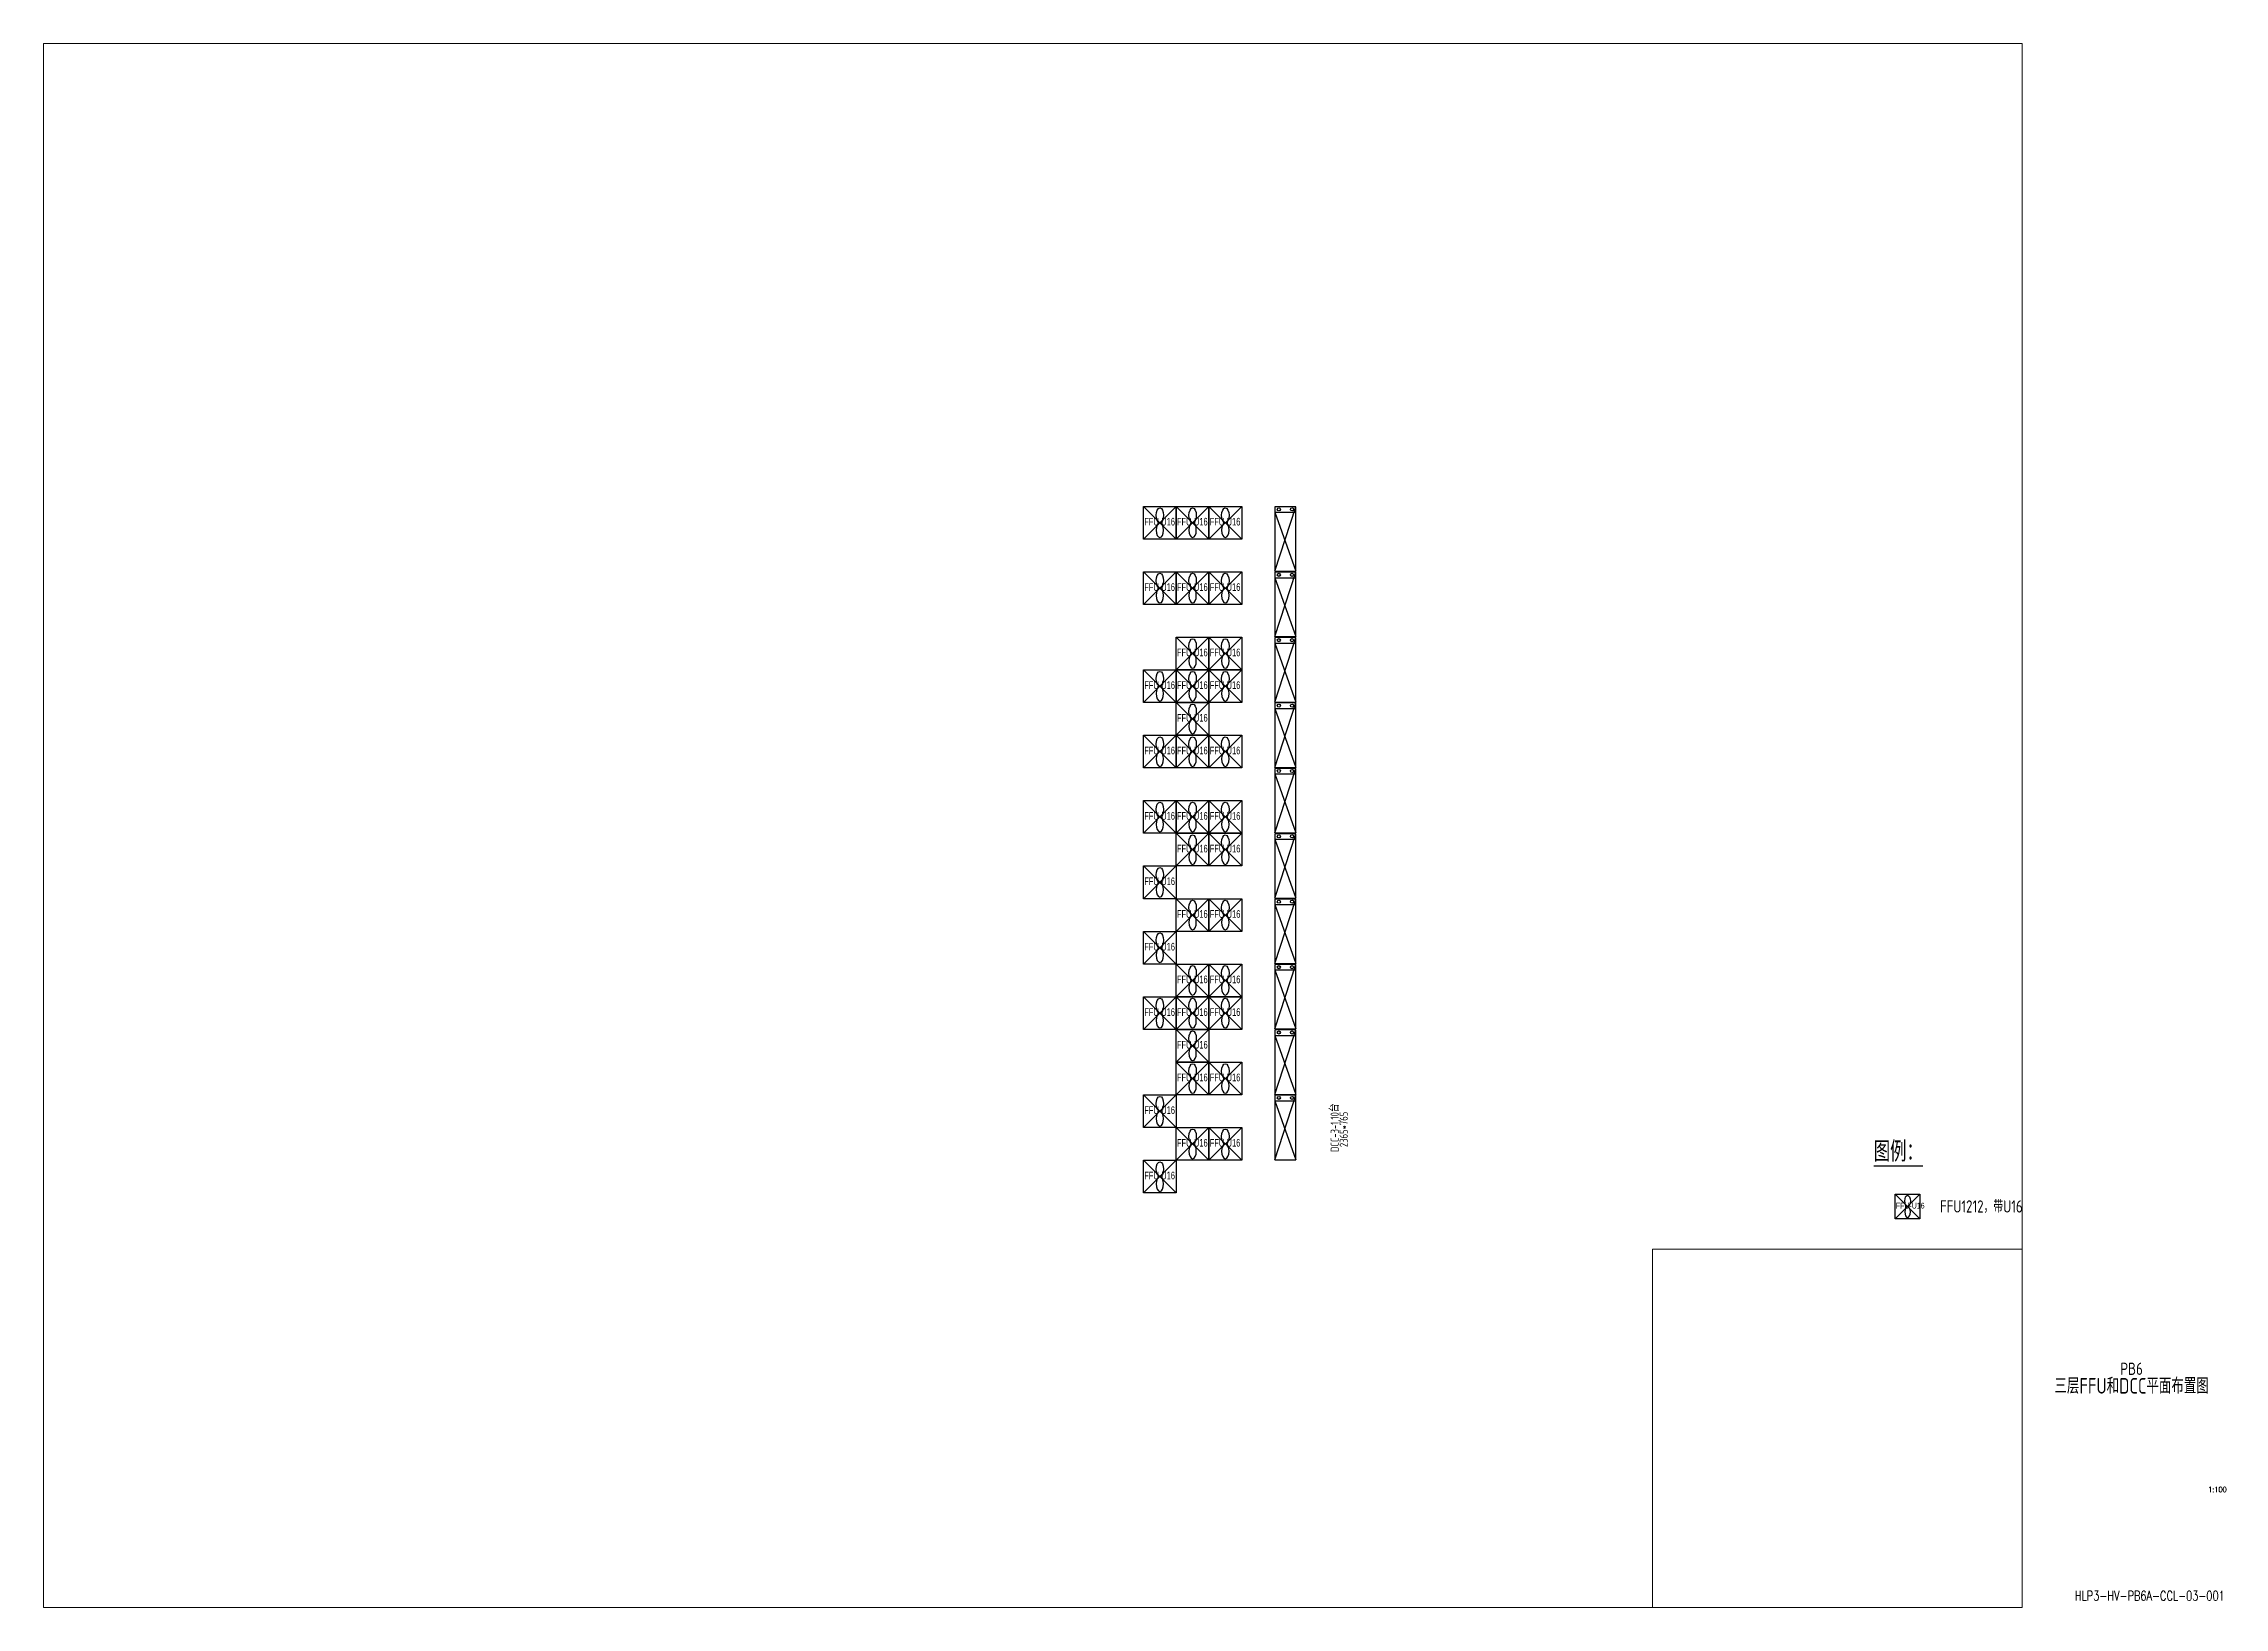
# Paper-space layout 'Layout1' of a CAD drawing. Extents: x 25 to 825, y 10 to 584.
# The model-space entities are those that its viewports show. They can reach past a viewport. Long polylines and large blocks are cut down to what shows.
import ezdxf
from ezdxf.enums import TextEntityAlignment as Align

# ---------------------------------------------------------------- set-up
doc = ezdxf.new("R2010")
doc.units = 0
doc.header["$LTSCALE"] = 50
doc.header["$MEASUREMENT"] = 0
for name, color, linetype in [('0-DCC', 30, 'Continuous'), ('0-TB-ATTRIB', 7, 'Continuous'), ('DCC-Size', 4, 'Continuous'), ('G-ANNO-IDEN', 7, 'Continuous'), ('K-CEIL-FFU-U16', 130, 'Continuous'), ('K-CEIL-GRID-46%', 210, 'Continuous')]:
    doc.layers.add(name, color=color, linetype=linetype)
doc.styles.add('EDRI-COM', font='tssdeng.shx', dxfattribs={"width": 0.8, "bigfont": 'hztxt.shx'})
doc.styles.add('HZDF2', font='romans2.shx', dxfattribs={"width": 0.8, "bigfont": 'hzdf2.shx'})
doc.styles.add('X-HL-CR-F1-EQP-02-01$0$EDRI-COM', font='tssdeng.shx', dxfattribs={"width": 0.8, "bigfont": 'hztxt.shx'})
doc.styles.add('X-HLP3-CR-F3-LAY-KPART-03-001$0$EDRI-COM', font='tssdeng.shx', dxfattribs={"width": 0.8, "bigfont": 'hztxt.shx'})
doc.styles.add('X-SMIC-LAY-SN1-3-KPART-001-0816$0$Arial', font='arial.ttf')

# ---------------------------------------------------------------- blocks, each defined once
blk = doc.blocks.new('B-TITL-A1')
at = {"style": 'HZDF2', "width": 0.75}
blk.add_attdef('图纸编号', text='', height=3.5, dxfattribs=at).set_placement((1070.94, 14.28), align=Align.MIDDLE)
at = {"layer": '0-TB-ATTRIB', "color": 7, "style": 'EDRI-COM', "width": 0.8}
for tag, p in [('版次5', (1028.17, 375.7)), ('发行日期5', (1053.27, 375.7)), ('摘要5', (1092.76, 375.7)), ('版次4', (1028.17, 366.34)), ('发行日期4', (1053.27, 366.34)), ('摘要4', (1092.76, 366.34)), ('版次3', (1028.17, 355.94)), ('发行日期3', (1053.27, 355.94)), ('摘要3', (1092.76, 355.94)), ('版次2', (1028.17, 346.29)), ('发行日期2', (1053.27, 346.29)), ('摘要2', (1092.76, 346.29)), ('版次1', (1028.17, 335.98)), ('发行日期1', (1053.27, 335.98)), ('摘要1', (1092.76, 335.98)), ('注册执业人', (1065.8, 290.36))]:
    blk.add_attdef(tag, text='', height=2.38, dxfattribs=at).set_placement(p, align=Align.MIDDLE)
at = {"layer": '0-TB-ATTRIB', "style": 'EDRI-COM', "width": 0.8}
for tag, height, p in [('图名1', 4.5, (1064.28, 97.59)), ('图名2', 5.71, (1064.28, 91.59)), ('图名3', 4.5, (1064.28, 85.59)), ('制图', 2.5, (1055.62, 70.09)), ('设计阶段', 2.5, (1095.31, 69.97)), ('设计', 2.5, (1055.62, 61.77)), ('专业', 2.5, (1095.5, 61.86)), ('校对', 2.5, (1055.62, 54.3)), ('比例', 2.5, (1095.7, 54.19)), ('审核', 2.5, (1055.37, 45.99)), ('包号', 2.5, (1095.61, 45.69)), ('审定', 2.5, (1055.37, 37.77)), ('专业负责人', 2.5, (1055.59, 29.75)), ('项目经理', 2.5, (1069.52, 29.65)), ('张号', 2.5, (1095.86, 30.13)), ('项目负责人', 2.5, (1055.45, 22.1))]:
    blk.add_attdef(tag, text='', height=height, dxfattribs=at).set_placement(p, align=Align.MIDDLE)
at = {"layer": '0-TB-ATTRIB', "style": 'EDRI-COM', "width": 0.8, "flags": 1}
blk.add_attdef('图幅', text='', height=2.5, dxfattribs=at).set_placement((1097.36, 37.85), align=Align.MIDDLE_RIGHT)
blk = doc.blocks.new('DCC-3-1')
at = {"layer": '0-DCC'}
for p, q in [((-461, -1130), (304, 1235)), ((-461, 1035), (304, -1130)), ((-461, 1035), (304, 1035))]:
    blk.add_line(p, q, dxfattribs=at)
blk.add_lwpolyline([(-461, 1235), (-461, -1130), (304, -1130), (304, 1235)], close=True, dxfattribs=at)
for centre in [(-314, 1140), (170, 1140)]:
    blk.add_circle(centre, 57, dxfattribs=at)
blk = doc.blocks.new('FFU-U16')
at = {"color": 0, "linetype": 'Continuous'}
for p, q in [((-600, 600), (600, -600)), ((600, 600), (-600, -600))]:
    blk.add_line(p, q, dxfattribs=at)
blk.add_lwpolyline([(-600, 600), (600, 600), (600, -600), (-600, -600)], close=True, dxfattribs=at)
blk.add_ellipse((-272, 0), major_axis=(-272, 0), ratio=0.49619, dxfattribs=at)
at = {"color": 0, "linetype": 'Continuous', "extrusion": (0, 0, -1)}
blk.add_ellipse((272, 0), major_axis=(272, 0), ratio=0.49619, dxfattribs=at)
at = {"ltscale": 0.7, "style": 'X-SMIC-LAY-SN1-3-KPART-001-0816$0$Arial', "width": 0.7}
blk.add_text('FFU-U16', height=280, rotation=90, dxfattribs=at).set_placement((101, -574))

msp = doc.modelspace()

# ---------------------------------------------------------------- block references
at = {"layer": 'Defpoints'}
for p in [(6579, 22948), (6579, 20548), (6579, 18148), (6579, 15748), (6579, 13348), (6579, 10948), (6579, 8548), (6579, 6148), (6579, 3748), (6579, 1348)]:
    msp.add_blockref('DCC-3-1', p, dxfattribs=at)
at = {"layer": 'K-CEIL-FFU-U16', "transparency": 33554687, "rotation": 270}
for p in [(1900, 23600), (3100, 23600), (4300, 23600), (1900, 21200), (3100, 21200), (4300, 21200), (3100, 18800), (4300, 18800), (1900, 17600), (3100, 17600), (4300, 17600), (3100, 16400), (1900, 15200), (3100, 15200), (4300, 15200), (1900, 12800), (3100, 12800), (4300, 12800), (3100, 11600), (4300, 11600), (1900, 10400), (3100, 9200), (4300, 9200), (1900, 8000), (3100, 6800), (4300, 6800), (1900, 5600), (3100, 5600), (4300, 5600), (3100, 4400), (3100, 3200), (4300, 3200), (1900, 2000), (3100, 800), (4300, 800), (1900, -400)]:
    msp.add_blockref('FFU-U16', p, dxfattribs=at)
at = {"layer": 'K-CEIL-FFU-U16', "transparency": 33554687, "xscale": 0.75, "yscale": 0.75, "zscale": 0.75, "rotation": 270}
msp.add_blockref('FFU-U16', (29333, -1496), dxfattribs=at)

# ---------------------------------------------------------------- texts
at = {"layer": 'DCC-Size', "style": 'X-HL-CR-F1-EQP-02-01$0$EDRI-COM', "width": 0.8}
for s, p in [('DCC-3-1,10台', (8463, 1396)), ('2365*765', (8794, 1332))]:
    msp.add_text(s, height=300, rotation=90, dxfattribs=at).set_placement(p, align=Align.CENTER)
at = {"layer": 'G-ANNO-IDEN', "transparency": 33554687, "style": 'X-HLP3-CR-F3-LAY-KPART-03-001$0$EDRI-COM', "width": 0.8}
msp.add_text('%%U图例：', height=750, dxfattribs=at).set_placement((28091, 146))
msp.add_text('FFU1212，带U16超高效过滤器 ', height=450, dxfattribs=at).set_placement((30519, -1496), align=Align.MIDDLE_LEFT)

psp = doc.layouts.get("Layout1")

# ---------------------------------------------------------------- block references
ref = psp.add_blockref('B-TITL-A1', (-273.17, 0))
ref.add_attrib('图纸编号', 'HLP3-HV-PB6A-CCL-03-001', dxfattribs={"height": 3.5, "style": 'HZDF2', "width": 0.75}).set_placement((797.77, 14.28), align=Align.MIDDLE)
ref.add_attrib('图名2', '三层FFU和DCC平面布置图', dxfattribs={"layer": '0-TB-ATTRIB', "height": 5.715, "style": 'EDRI-COM', "width": 0.8}).set_placement((791.11, 91.59), align=Align.MIDDLE)
ref.add_attrib('图名1', 'PB6', dxfattribs={"layer": '0-TB-ATTRIB', "height": 4.5, "style": 'EDRI-COM', "width": 0.8}).set_placement((791.11, 97.59), align=Align.MIDDLE)

# ---------------------------------------------------------------- texts
at = {"layer": 'K-CEIL-GRID-46%', "color": 18, "true_color": 0x000000, "transparency": 33554687, "style": 'HZDF2', "width": 0.8}
psp.add_text('1:100', height=2, dxfattribs=at).set_placement((819.18, 52.27))

# ---------------------------------------------------------------- viewports
at = {"layer": 'Defpoints'}
psp.add_viewport(center=(388, 297), size=(726, 574), view_center_point=(-2758.31, 12486.5), view_height=57400.0003, dxfattribs=at)
at = {"layer": 'Defpoints', "transparency": 33554687}
psp.add_viewport(center=(683.14, 75.75), size=(135.71, 131.5), view_center_point=(63211.07, 6378.69), view_height=23035.309, status=3, dxfattribs=at)

doc.saveas('drawing.dxf')
